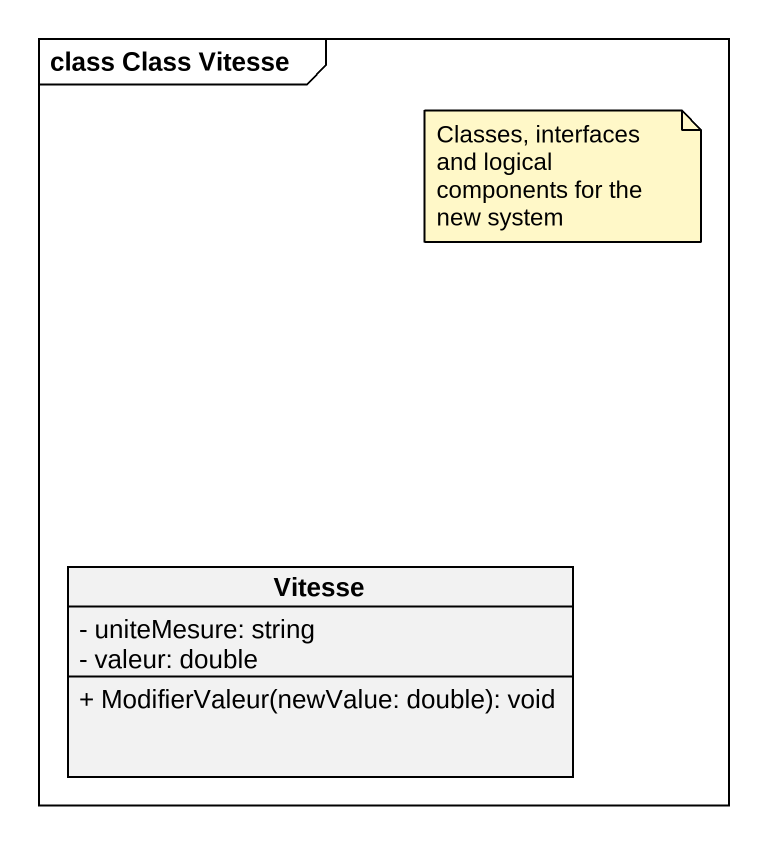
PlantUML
@startuml
mainframe class Class Vitesse
hide circle
hide empty members
skinparam classAttributeIconSize 0
class Vitesse {
  - uniteMesure: string
  - valeur: double
  + ModifierValeur(newValue: double): void
}
note as N1
  Classes, interfaces and logical components for the new system
end note
@enduml
